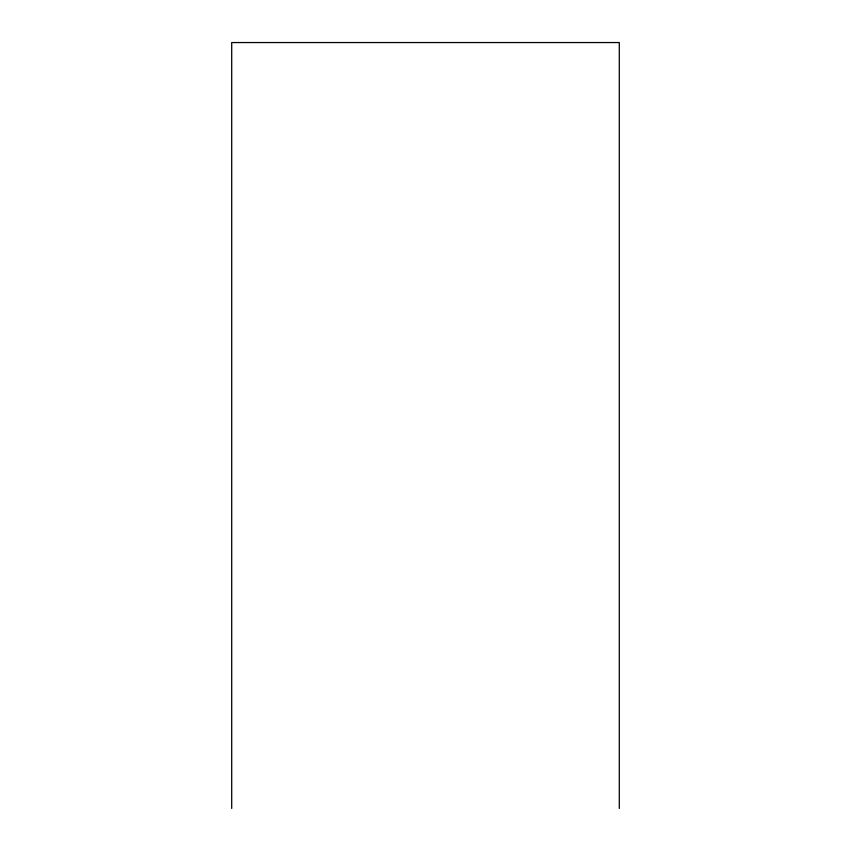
<?xml version="1.0" encoding="UTF-8"?>
<svg xmlns="http://www.w3.org/2000/svg" width="851" height="851" viewBox="0 0 851 851"><rect width="100%" height="100%" fill="white"/><g stroke="black" fill="none" stroke-linecap="round" stroke-linejoin="round"><path stroke-width="1.28" d="M619.294 808.45L619.294 42.55L231.706 42.55L231.706 808.45"/></g></svg>
